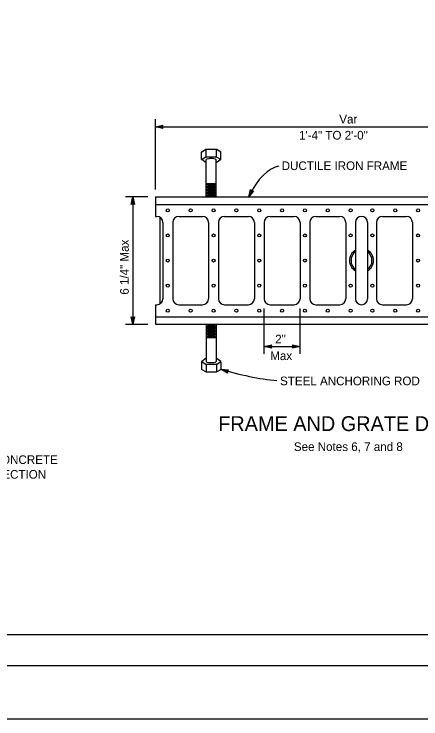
# Model space of a CAD drawing. Extents: x -893 to 867, y -474 to 712.
# Drawn here: x -297 to 31, y -474 to 96 of the extents above; entities that cross this region are included whole.
import ezdxf

# ---------------------------------------------------------------- set-up
doc = ezdxf.new("R2010")
doc.units = 0
for name, color, linetype in [('56 Stage 3 Anno', 7, 'Continuous'), ('57 Undefined', 7, 'Continuous'), ('60 Nongeo Data', 7, 'Continuous'), ('border_PLOTTING-ELEMENTS', 7, 'Continuous'), ('border_rw_22x34_Cut_Lines', 7, 'Continuous'), ('border_SHEET', 7, 'Continuous')]:
    doc.layers.add(name, color=color, linetype=linetype)

msp = doc.modelspace()

# ---------------------------------------------------------------- linework, layer by layer
at = {"layer": '56 Stage 3 Anno'}
for p, q in [((-183.09, -46.08), (-183.09, 10.59)), ((-183.09, 4.54), (-177.09, 5.87)), ((-177.09, 5.87), (-177.89, 4.54)), ((-177.09, 5.87), (-177.09, 5.87)), ((-183.09, 4.54), (149.07, 4.54)), ((-177.09, 3.2), (-183.09, 4.54)), ((-183.09, 4.54), (-183.09, 4.54)), ((-177.31, 3.56), (-181.71, 4.54)), ((-181.7, 4.55), (-177.33, 5.51)), ((-180.33, 4.54), (-177.5, 5.17)), ((-177.54, 3.92), (-180.33, 4.54)), ((-178.95, 4.54), (-177.74, 4.81)), ((-177.72, 4.26), (-178.95, 4.54)), ((-177.89, 4.54), (-177.09, 3.2)), ((-177.09, 3.2), (-177.09, 3.2)), ((-107.69, -52.13), (-106.25, -46.16)), ((-103.85, -47.33), (-107.69, -52.13)), ((-107.08, -50.88), (-106.03, -46.52)), ((-104.27, -47.36), (-107.08, -50.89)), ((-106.47, -49.65), (-105.8, -46.84)), ((-104.69, -47.42), (-106.47, -49.65)), ((-106.25, -46.16), (-106.25, -46.16)), ((-106.25, -46.16), (-105.41, -47.46)), ((-105.87, -48.41), (-105.58, -47.2)), ((-105.08, -47.42), (-105.87, -48.41)), ((-105.41, -47.46), (-103.85, -47.33)), ((-103.85, -47.33), (-103.85, -47.33)), ((-189.14, -52.13), (-207.29, -52.13)), ((-202.58, -58.13), (-201.24, -52.13)), ((-202.23, -57.92), (-201.24, -53.51)), ((-201.87, -57.68), (-201.24, -54.9)), ((-201.52, -57.51), (-201.25, -56.28)), ((-201.25, -56.28), (-200.98, -57.49)), ((-201.24, -52.13), (-201.24, -154.99)), ((-201.24, -52.13), (-201.24, -52.13)), ((-201.24, -52.13), (-199.91, -58.13)), ((-201.24, -53.52), (-200.27, -57.9)), ((-201.24, -54.9), (-200.62, -57.72)), ((-107.69, -52.13), (-107.69, -52.13)), ((-201.24, -57.33), (-202.58, -58.13)), ((-202.58, -58.13), (-202.58, -58.13)), ((-199.91, -58.13), (-201.24, -57.33)), ((-199.91, -58.13), (-199.91, -58.13)), ((-95.36, -179.03), (-95.36, -142.35)), ((-66.32, -179.03), (-66.32, -142.35)), ((-201.24, -154.99), (-202.57, -148.99)), ((-202.57, -148.99), (-202.57, -148.99)), ((-202.57, -148.99), (-201.24, -149.79)), ((-201.25, -153.6), (-202.21, -149.22)), ((-201.24, -152.23), (-201.87, -149.4)), ((-201.24, -150.84), (-201.51, -149.64)), ((-201.24, -149.79), (-199.9, -148.99)), ((-199.9, -148.99), (-201.24, -154.99)), ((-200.26, -149.21), (-201.24, -153.61)), ((-200.62, -149.44), (-201.24, -152.23)), ((-200.96, -149.62), (-201.24, -150.84)), ((-199.9, -148.99), (-199.9, -148.99)), ((-207.29, -154.99), (-189.14, -154.99)), ((-201.24, -154.99), (-201.24, -154.99)), ((-95.36, -173.15), (-89.36, -171.82)), ((-89.36, -174.49), (-95.36, -173.15)), ((-95.36, -173.15), (-95.36, -173.15)), ((-95.36, -173.15), (-66.32, -173.15)), ((-89.58, -174.14), (-93.98, -173.16)), ((-93.97, -173.15), (-89.6, -172.18)), ((-92.6, -173.16), (-89.77, -172.53)), ((-89.81, -173.78), (-92.6, -173.16)), ((-91.22, -173.16), (-90.01, -172.89)), ((-89.99, -173.43), (-91.22, -173.16)), ((-89.36, -171.82), (-90.16, -173.15)), ((-90.16, -173.15), (-89.36, -174.49)), ((-89.36, -171.82), (-89.36, -171.82)), ((-89.36, -174.49), (-89.36, -174.49)), ((-71.52, -173.15), (-72.32, -171.82)), ((-72.32, -171.82), (-72.32, -171.82)), ((-72.32, -171.82), (-66.32, -173.15)), ((-66.32, -173.15), (-72.32, -174.48)), ((-72.32, -174.48), (-71.52, -173.15)), ((-72.32, -174.48), (-72.32, -174.48)), ((-72.1, -172.17), (-67.7, -173.15)), ((-67.71, -173.16), (-72.09, -174.13)), ((-69.08, -173.15), (-71.91, -173.78)), ((-71.87, -172.53), (-69.08, -173.15)), ((-71.69, -172.88), (-70.46, -173.15)), ((-70.46, -173.15), (-71.67, -173.42)), ((-66.32, -173.15), (-66.32, -173.15)), ((-124.8, -194.46), (-130.17, -191.46)), ((-130.17, -191.46), (-130.17, -191.46)), ((-130.17, -191.46), (-124.04, -191.9)), ((-124.91, -194.05), (-128.85, -191.85)), ((-128.83, -191.85), (-124.37, -192.17)), ((-125.03, -193.64), (-127.52, -192.25)), ((-127.52, -192.25), (-124.63, -192.46)), ((-125.1, -193.26), (-126.2, -192.65)), ((-126.2, -192.65), (-124.96, -192.73)), ((-124.04, -191.9), (-125.18, -192.94)), ((-125.18, -192.94), (-124.8, -194.46)), ((-124.04, -191.9), (-124.04, -191.9)), ((-124.8, -194.46), (-124.8, -194.46))]:
    msp.add_line(p, q, dxfattribs=at)
for centre, major_axis, ratio, start_param, end_param in [((-90.09, -52.5), (-14.24, -24.33), 0.556561, 3.601113, 4.916032), ((-117.14, -171.87), (-75.18, 20.11), 0.287812, 1.473935, 2.08496)]:
    msp.add_ellipse(centre, major_axis=major_axis, ratio=ratio, start_param=start_param, end_param=end_param, dxfattribs=at)
at = {"layer": '60 Nongeo Data'}
for p, q in [((-145.86, -21.77), (-145.86, -15.87)), ((-145.71, -15.61), (-142.69, -13.87)), ((-142.23, -19.57), (-142.23, -13.91)), ((-141.93, -13.61), (-134.1, -13.61)), ((-133.8, -19.44), (-133.8, -14.17)), ((-133.35, -13.91), (-130.32, -15.61)), ((-130.17, -21.77), (-130.17, -15.88)), ((-142.07, -24.59), (-145.74, -22.02)), ((-145.41, -21.65), (-142.38, -19.83)), ((-142.07, -52.13), (-142.07, -21.88)), ((-141.93, -19.75), (-134.1, -19.75)), ((-133.96, -52.13), (-133.96, -21.88)), ((-130.3, -22.02), (-133.96, -24.59)), ((-133.65, -19.88), (-130.63, -21.66)), ((-142.07, -41.24), (-133.96, -41.24)), ((-142.07, -42.45), (-133.96, -42.45)), ((-142.07, -43.66), (-133.96, -43.66)), ((-142.07, -44.87), (-133.96, -44.87)), ((-140.86, -41.85), (-135.17, -41.85)), ((-140.86, -43.06), (-135.17, -43.06)), ((-140.86, -44.27), (-135.17, -44.27)), ((-140.86, -45.48), (-135.17, -45.48)), ((-142.07, -46.08), (-133.96, -46.08)), ((-142.07, -47.29), (-133.96, -47.29)), ((-142.07, -48.5), (-133.96, -48.5)), ((-142.07, -49.71), (-133.96, -49.71)), ((-142.07, -50.92), (-133.96, -50.92)), ((-140.86, -46.69), (-135.17, -46.69)), ((-140.86, -47.9), (-135.17, -47.9)), ((-140.86, -49.11), (-135.17, -49.11)), ((-140.86, -50.32), (-135.17, -50.32)), ((-183.09, -52.13), (149.07, -52.13)), ((-183.09, -52.13), (-183.09, -67.86)), ((-140.86, -51.53), (-135.17, -51.53)), ((-183.09, -58.18), (149.07, -58.18)), ((-183.09, -67.86), (-181.88, -67.86)), ((-164.34, -67.86), (-144.97, -67.86)), ((-127.43, -67.86), (-108.07, -67.86)), ((-90.52, -67.86), (-71.16, -67.86)), ((-53.61, -67.86), (-34.25, -67.86)), ((0.23, -67.86), (19.59, -67.86)), ((-179.46, -68.51), (-179.46, -138.61)), ((-177.04, -72.7), (-177.04, -134.42)), ((-169.18, -72.7), (-169.18, -134.42)), ((-140.13, -72.7), (-140.13, -134.42)), ((-132.27, -72.7), (-132.27, -134.42)), ((-103.23, -72.7), (-103.23, -134.42)), ((-95.36, -72.7), (-95.36, -134.42)), ((-66.32, -72.7), (-66.32, -134.42)), ((-58.45, -72.7), (-58.45, -134.42)), ((-29.41, -72.7), (-29.41, -134.42)), ((-21.55, -72.7), (-21.55, -134.42)), ((-11.87, -72.7), (-11.87, -134.42)), ((-4.61, -72.7), (-4.61, -134.42)), ((24.43, -72.7), (24.43, -134.42)), ((-183.09, -139.26), (-183.09, -154.99)), ((-183.09, -139.26), (-181.88, -139.26)), ((-164.34, -139.26), (-144.97, -139.26)), ((-127.43, -139.26), (-108.07, -139.26)), ((-90.52, -139.26), (-71.16, -139.26)), ((-53.61, -139.26), (-34.25, -139.26)), ((0.23, -139.26), (19.59, -139.26)), ((-183.09, -148.94), (149.07, -148.94)), ((-183.09, -154.99), (149.07, -154.99)), ((-142.07, -154.99), (-142.07, -185.24)), ((-142.07, -156.2), (-133.96, -156.2)), ((-142.07, -157.41), (-133.96, -157.41)), ((-142.07, -158.62), (-133.96, -158.62)), ((-140.86, -155.59), (-135.17, -155.59)), ((-140.86, -156.8), (-135.17, -156.8)), ((-140.86, -158.01), (-135.17, -158.01)), ((-140.86, -159.22), (-135.17, -159.22)), ((-133.96, -154.99), (-133.96, -185.24)), ((-142.07, -159.83), (-133.96, -159.83)), ((-142.07, -161.04), (-133.96, -161.04)), ((-142.07, -162.25), (-133.96, -162.25)), ((-142.07, -163.46), (-133.96, -163.46)), ((-142.07, -164.67), (-133.96, -164.67)), ((-140.86, -160.43), (-135.17, -160.43)), ((-140.86, -161.64), (-135.17, -161.64)), ((-140.86, -162.85), (-135.17, -162.85)), ((-140.86, -164.06), (-135.17, -164.06)), ((-142.07, -165.88), (-133.96, -165.88)), ((-140.86, -165.27), (-135.17, -165.27)), ((-145.86, -185.35), (-145.86, -191.25)), ((-142.07, -182.53), (-145.74, -185.11)), ((-145.41, -185.47), (-142.38, -187.29)), ((-142.23, -187.55), (-142.23, -193.21)), ((-141.93, -187.38), (-134.1, -187.38)), ((-130.3, -185.11), (-133.96, -182.53)), ((-133.8, -187.68), (-133.8, -192.95)), ((-133.65, -187.25), (-130.63, -185.47)), ((-130.17, -185.35), (-130.17, -191.24)), ((-145.71, -191.51), (-142.69, -193.25)), ((-141.93, -193.51), (-134.1, -193.51)), ((-133.35, -193.22), (-130.32, -191.51))]:
    msp.add_line(p, q, dxfattribs=at)
for centre in [(-173.11, -63.02), (-154.66, -63.02), (-136.2, -63.02), (-117.75, -63.02), (-99.29, -63.02), (-80.84, -63.02), (-62.39, -63.02), (-43.93, -63.02), (-25.48, -63.02), (-7.93, -63.02), (10.52, -63.02), (28.97, -63.02), (-173.11, -83.29), (-136.2, -83.29), (-99.29, -83.29), (-62.39, -83.29), (-25.48, -83.29), (-7.93, -83.29), (28.97, -83.29), (-173.11, -103.56), (-136.2, -103.56), (-99.29, -103.56), (-62.39, -103.56), (28.97, -103.56), (-173.11, -123.83), (-136.2, -123.83), (-99.29, -123.83), (-62.39, -123.83), (-25.48, -123.83), (-7.93, -123.83), (28.97, -123.83), (-173.11, -144.1), (-154.66, -144.1), (-136.2, -144.1), (-117.75, -144.1), (-99.29, -144.1), (-80.84, -144.1), (-62.39, -144.1), (-43.93, -144.1), (-25.48, -144.1), (-7.93, -144.1), (10.52, -144.1), (28.97, -144.1)]:
    msp.add_circle(centre, 1.21, dxfattribs=at)
for centre, radius, start, end in [((-145.56, -15.87), 0.303, 119.9466, 180), ((-142.54, -14.13), 0.303, 0, 119.9462), ((-141.93, -13.91), 0.303, 90, 180), ((-134.1, -13.91), 0.303, 0, 90), ((-133.5, -14.17), 0.303, 60.5538, 180), ((-130.47, -15.88), 0.303, 0, 60.5536), ((-145.56, -21.39), 0.303, 180, 300.9796), ((-145.56, -21.77), 0.303, 180, 234.9478), ((-142.54, -19.58), 0.303, 300.9792, 0), ((-141.93, -19.44), 0.303, 180, 270), ((-134.1, -19.44), 0.303, 270, 0), ((-133.5, -19.62), 0.303, 180, 239.5159), ((-130.47, -21.4), 0.303, 239.5161, 0), ((-130.47, -21.77), 0.303, 305.0522, 0), ((-181.88, -72.7), 4.84, 0, 90), ((-164.34, -72.7), 4.84, 90, 180), ((-144.97, -72.7), 4.84, 0, 90), ((-127.43, -72.7), 4.84, 90, 180), ((-108.07, -72.7), 4.84, 0, 90), ((-90.52, -72.7), 4.84, 90, 180), ((-71.16, -72.7), 4.84, 0, 90), ((-53.61, -72.7), 4.84, 90, 180), ((-34.25, -72.7), 4.84, 0, 90), ((-16.71, -72.7), 4.84, 90, 180), ((-16.71, -72.7), 4.84, 0, 90), ((0.23, -72.7), 4.84, 90, 180), ((19.59, -72.7), 4.84, 0, 90), ((-16.71, -103.56), 9.68, 120, 240), ((-16.71, -103.56), 8.47, 124.8499, 235.1501), ((-16.71, -103.56), 9.68, 300, 60), ((-16.71, -103.56), 8.47, 304.8499, 55.1501), ((-181.88, -134.42), 4.84, 270, 360), ((-164.34, -134.42), 4.84, 180, 270), ((-144.97, -134.42), 4.84, 270, 360), ((-127.43, -134.42), 4.84, 180, 270), ((-108.07, -134.42), 4.84, 270, 360), ((-90.52, -134.42), 4.84, 180, 270), ((-71.16, -134.42), 4.84, 270, 360), ((-53.61, -134.42), 4.84, 180, 270), ((-34.25, -134.42), 4.84, 270, 0), ((-16.71, -134.42), 4.84, 180, 270), ((-16.71, -134.42), 4.84, 270, 0), ((0.23, -134.42), 4.84, 180, 270), ((19.59, -134.42), 4.84, 270, 360), ((-145.56, -185.35), 0.303, 125.0522, 180), ((-145.56, -185.73), 0.303, 59.0204, 180), ((-142.54, -187.55), 0.303, 0, 59.0208), ((-141.93, -187.68), 0.303, 90, 180), ((-134.1, -187.68), 0.303, 0, 90), ((-133.5, -187.51), 0.303, 120.4841, 180), ((-130.47, -185.73), 0.303, 0, 120.4839), ((-130.47, -185.35), 0.303, 0, 54.9478), ((-145.56, -191.25), 0.303, 180, 240.0534), ((-142.54, -192.99), 0.303, 240.0538, 0), ((-141.93, -193.21), 0.303, 180, 270), ((-134.1, -193.21), 0.303, 270, 360), ((-133.5, -192.95), 0.303, 180, 299.4462), ((-130.47, -191.25), 0.303, 299.4464, 0)]:
    msp.add_arc(centre, radius, start, end, dxfattribs=at)
for centre, major_axis in [((-138.02, -21.88), (4.05, 0)), ((-138.02, -185.24), (-4.05, 0))]:
    msp.add_ellipse(centre, major_axis=major_axis, ratio=0.180398, start_param=6.283185, end_param=9.424778, dxfattribs=at)
at = {"layer": 'border_PLOTTING-ELEMENTS'}
for points in [[(-893.46, -474.04), (866.54, -474.04), (866.54, 711.96), (-893.46, 711.96)], [(-863.46, 668.96), (836.54, 668.96), (836.54, -431.04), (-863.46, -431.04)]]:
    msp.add_lwpolyline(points, close=True, dxfattribs=at)
at = {"layer": 'border_rw_22x34_Cut_Lines'}
msp.add_lwpolyline([(-863.46, 668.96), (836.54, 668.96), (836.54, -431.04), (-863.46, -431.04)], close=True, dxfattribs=at)
at = {"layer": 'border_SHEET'}
msp.add_line((811.54, -406.05), (-813.46, -406.05), dxfattribs=at)

# ---------------------------------------------------------------- texts
at = {"layer": '57 Undefined'}
for s, height, p in [('Var', 7, (-34.67, 7.23)), ('1\'-4" TO 2\'-0"', 7, (-67.14, -5.77)), ('DUCTILE IRON FRAME', 7, (-81.17, -30.42)), ('2"', 7, (-86.41, -170.52)), ('Max', 7, (-90.39, -184.01)), ('STEEL ANCHORING ROD', 7, (-82.47, -204.37)), ('FRAME AND GRATE DETAIL', 12, (-132.42, -241.39)), ('See Notes 6, 7 and 8', 7, (-71.31, -257.51)), ('PRECAST POLYMER CONCRETE', 7, (-409.71, -268)), ('GRATED LINE DRAIN SECTION', 7, (-409.71, -279.9))]:
    msp.add_text(s, height=height, dxfattribs=at).set_placement(p)
msp.add_text('6 1/4" Max', height=7, rotation=90, dxfattribs=at).set_placement((-204.64, -131.14))

doc.saveas('drawing.dxf')
